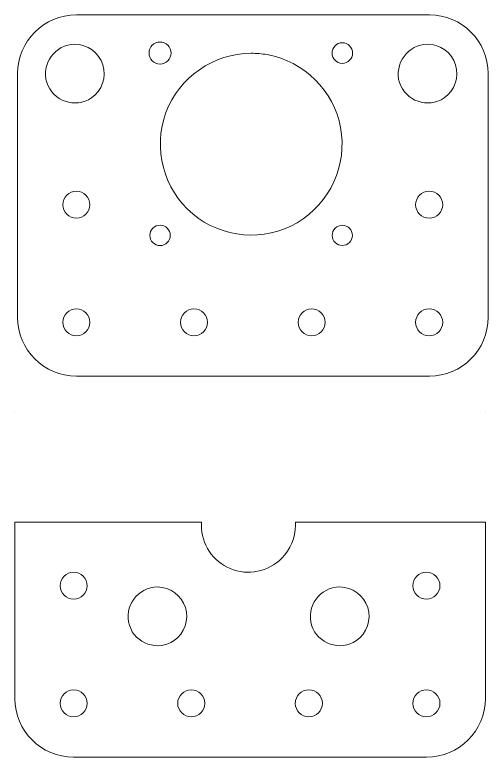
# Model space of a CAD drawing. Header units: inches. Extents: x 166 to 626, y -1144 to -80.
# Drawn here: x 397.7 to 625.9, y -928.4 to -570.6 of the extents above; entities that cross this region are included whole.
import ezdxf

# ---------------------------------------------------------------- set-up
doc = ezdxf.new("R2010")
doc.units = ezdxf.units.IN
doc.header["$MEASUREMENT"] = 0
doc.layers.add('Layer 1', color=7, linetype='Continuous')

# ---------------------------------------------------------------- blocks, each defined once
blk = doc.blocks.new('block 64')
at = {"layer": 'Layer 1', "lineweight": 0}
blk.add_lwpolyline([(624.58, -761.54), (624.58, -761.54)], dxfattribs=at)
blk = doc.blocks.new('block 65')
at = {"layer": 'Layer 1', "lineweight": 0}
blk.add_lwpolyline([(397.72, -761.54), (397.72, -761.54)], dxfattribs=at)
blk = doc.blocks.new('block 66')
at = {"layer": 'Layer 1', "lineweight": 0}
blk.add_open_spline([(596.7, -584.73), (587.28, -584.73), (580.34, -594.19), (583.19, -603.18), (586.01, -612.1), (597.02, -615.9), (604.73, -610.58), (609.81, -607.08), (612.08, -600.51), (610.22, -594.62), (608.38, -588.8), (602.81, -584.73), (596.7, -584.73), (596.7, -584.73), (596.7, -584.73), (596.7, -584.73)], degree=3, knots=[0, 0, 0, 0, 1, 1, 1, 2, 2, 2, 3, 3, 3, 4, 4, 4, 5, 5, 5, 5], dxfattribs=at)
blk = doc.blocks.new('block 67')
at = {"layer": 'Layer 1', "lineweight": 0}
blk.add_open_spline([(555.6, -584.01), (552.89, -584.01), (550.63, -586.27), (550.63, -588.98), (550.63, -591.69), (552.89, -593.95), (555.6, -593.95), (558.31, -593.95), (560.57, -591.69), (560.57, -588.98), (560.57, -586.27), (558.31, -584.01), (555.6, -584.01), (555.6, -584.01), (555.6, -584.01), (555.6, -584.01)], degree=3, knots=[0, 0, 0, 0, 1, 1, 1, 2, 2, 2, 3, 3, 3, 4, 4, 4, 5, 5, 5, 5], dxfattribs=at)
blk = doc.blocks.new('block 68')
at = {"layer": 'Layer 1', "lineweight": 0}
blk.add_open_spline([(467.73, -583.67), (464.83, -583.67), (462.42, -586.09), (462.42, -588.98), (462.42, -591.87), (464.83, -594.29), (467.73, -594.29), (470.62, -594.29), (473.04, -591.87), (473.04, -588.98), (473.04, -586.09), (470.62, -583.67), (467.73, -583.67), (467.73, -583.67), (467.73, -583.67), (467.73, -583.67)], degree=3, knots=[0, 0, 0, 0, 1, 1, 1, 2, 2, 2, 3, 3, 3, 4, 4, 4, 5, 5, 5, 5], dxfattribs=at)
blk = doc.blocks.new('block 69')
at = {"layer": 'Layer 1', "lineweight": 0}
blk.add_open_spline([(597.48, -712.25), (593.93, -712.25), (590.96, -715.21), (590.96, -718.77), (590.96, -722.32), (593.93, -725.29), (597.48, -725.29), (601.03, -725.29), (604, -722.32), (604, -718.77), (604, -715.22), (601.03, -712.25), (597.48, -712.25), (597.48, -712.25), (597.48, -712.25), (597.48, -712.25)], degree=3, knots=[0, 0, 0, 0, 1, 1, 1, 2, 2, 2, 3, 3, 3, 4, 4, 4, 5, 5, 5, 5], dxfattribs=at)
blk = doc.blocks.new('block 70')
at = {"layer": 'Layer 1', "lineweight": 0}
blk.add_open_spline([(427.4, -655.56), (423.85, -655.56), (420.88, -658.52), (420.88, -662.08), (420.88, -665.63), (423.85, -668.59), (427.4, -668.59), (430.95, -668.59), (433.92, -665.63), (433.92, -662.08), (433.92, -658.52), (430.95, -655.56), (427.4, -655.56), (427.4, -655.56), (427.4, -655.56), (427.4, -655.56)], degree=3, knots=[0, 0, 0, 0, 1, 1, 1, 2, 2, 2, 3, 3, 3, 4, 4, 4, 5, 5, 5, 5], dxfattribs=at)
blk = doc.blocks.new('block 71')
at = {"layer": 'Layer 1', "lineweight": 0}
blk.add_open_spline([(540.79, -712.25), (537.23, -712.25), (534.27, -715.21), (534.27, -718.77), (534.27, -722.32), (537.24, -725.29), (540.79, -725.29), (544.34, -725.29), (547.31, -722.32), (547.31, -718.77), (547.31, -715.22), (544.34, -712.25), (540.79, -712.25), (540.79, -712.25), (540.79, -712.25), (540.79, -712.25)], degree=3, knots=[0, 0, 0, 0, 1, 1, 1, 2, 2, 2, 3, 3, 3, 4, 4, 4, 5, 5, 5, 5], dxfattribs=at)
blk = doc.blocks.new('block 72')
at = {"layer": 'Layer 1', "lineweight": 0}
blk.add_open_spline([(625.91, -598.9), (625.91, -583.25), (613.22, -570.56), (597.57, -570.56)], degree=3, dxfattribs=at)
blk = doc.blocks.new('block 73')
at = {"layer": 'Layer 1', "lineweight": 0}
blk.add_lwpolyline([(597.57, -570.56), (427.4, -570.56)], dxfattribs=at)
blk = doc.blocks.new('block 74')
at = {"layer": 'Layer 1', "lineweight": 0}
blk.add_open_spline([(427.4, -570.56), (411.75, -570.56), (399.06, -583.25), (399.06, -598.9)], degree=3, dxfattribs=at)
blk = doc.blocks.new('block 75')
at = {"layer": 'Layer 1', "lineweight": 0}
blk.add_lwpolyline([(399.06, -598.9), (399.06, -716.36)], dxfattribs=at)
blk = doc.blocks.new('block 76')
at = {"layer": 'Layer 1', "lineweight": 0}
blk.add_open_spline([(399.06, -716.36), (399.06, -732.01), (411.75, -744.7), (427.4, -744.7)], degree=3, dxfattribs=at)
blk = doc.blocks.new('block 77')
at = {"layer": 'Layer 1', "lineweight": 0}
blk.add_lwpolyline([(427.4, -744.7), (597.57, -744.7)], dxfattribs=at)
blk = doc.blocks.new('block 78')
at = {"layer": 'Layer 1', "lineweight": 0}
blk.add_open_spline([(597.57, -744.7), (613.22, -744.7), (625.91, -732.01), (625.91, -716.36)], degree=3, dxfattribs=at)
blk = doc.blocks.new('block 79')
at = {"layer": 'Layer 1', "lineweight": 0}
blk.add_lwpolyline([(625.91, -716.36), (625.91, -598.9)], dxfattribs=at)
blk = doc.blocks.new('block 80')
at = {"layer": 'Layer 1', "lineweight": 0}
blk.add_open_spline([(484.09, -712.25), (480.54, -712.25), (477.58, -715.22), (477.58, -718.77), (477.58, -722.32), (480.54, -725.29), (484.09, -725.29), (487.65, -725.29), (490.61, -722.32), (490.61, -718.77), (490.61, -715.21), (487.65, -712.25), (484.09, -712.25), (484.09, -712.25), (484.09, -712.25), (484.09, -712.25)], degree=3, knots=[0, 0, 0, 0, 1, 1, 1, 2, 2, 2, 3, 3, 3, 4, 4, 4, 5, 5, 5, 5], dxfattribs=at)
blk = doc.blocks.new('block 81')
at = {"layer": 'Layer 1', "lineweight": 0}
blk.add_open_spline([(597.48, -655.56), (593.93, -655.56), (590.96, -658.52), (590.96, -662.08), (590.96, -665.63), (593.93, -668.59), (597.48, -668.59), (601.03, -668.59), (604, -665.63), (604, -662.08), (604, -658.52), (601.03, -655.56), (597.48, -655.56), (597.48, -655.56), (597.48, -655.56), (597.48, -655.56)], degree=3, knots=[0, 0, 0, 0, 1, 1, 1, 2, 2, 2, 3, 3, 3, 4, 4, 4, 5, 5, 5, 5], dxfattribs=at)
blk = doc.blocks.new('block 82')
at = {"layer": 'Layer 1', "lineweight": 0}
blk.add_open_spline([(427.4, -712.25), (423.85, -712.25), (420.88, -715.22), (420.88, -718.77), (420.88, -722.32), (423.85, -725.29), (427.4, -725.29), (430.95, -725.29), (433.92, -722.32), (433.92, -718.77), (433.92, -715.21), (430.96, -712.25), (427.4, -712.25), (427.4, -712.25), (427.4, -712.25), (427.4, -712.25)], degree=3, knots=[0, 0, 0, 0, 1, 1, 1, 2, 2, 2, 3, 3, 3, 4, 4, 4, 5, 5, 5, 5], dxfattribs=at)
blk = doc.blocks.new('block 83')
at = {"layer": 'Layer 1', "lineweight": 0}
blk.add_open_spline([(467.73, -671.93), (465.04, -671.93), (462.8, -674.17), (462.8, -676.85), (462.8, -679.54), (465.04, -681.78), (467.73, -681.78), (470.41, -681.78), (472.65, -679.54), (472.65, -676.85), (472.65, -674.17), (470.41, -671.93), (467.73, -671.93), (467.73, -671.93), (467.73, -671.93), (467.73, -671.93)], degree=3, knots=[0, 0, 0, 0, 1, 1, 1, 2, 2, 2, 3, 3, 3, 4, 4, 4, 5, 5, 5, 5], dxfattribs=at)
blk = doc.blocks.new('block 84')
at = {"layer": 'Layer 1', "lineweight": 0}
blk.add_open_spline([(555.6, -671.97), (552.94, -671.97), (550.72, -674.19), (550.72, -676.85), (550.72, -679.52), (552.94, -681.74), (555.6, -681.74), (558.26, -681.74), (560.48, -679.51), (560.48, -676.85), (560.48, -674.2), (558.26, -671.97), (555.6, -671.97), (555.6, -671.97), (555.6, -671.97), (555.6, -671.97)], degree=3, knots=[0, 0, 0, 0, 1, 1, 1, 2, 2, 2, 3, 3, 3, 4, 4, 4, 5, 5, 5, 5], dxfattribs=at)
blk = doc.blocks.new('block 85')
at = {"layer": 'Layer 1', "lineweight": 0}
blk.add_open_spline([(511.66, -589.07), (493.53, -589.07), (476.86, -600.65), (470.55, -617.64), (464.16, -634.84), (469.43, -654.7), (483.46, -666.49), (497.5, -678.3), (518.05, -680.05), (533.87, -670.74), (549.62, -661.47), (558.1, -642.89), (554.79, -624.92), (551.52, -607.19), (537.14, -592.9), (519.4, -589.75), (516.84, -589.29), (514.25, -589.07), (511.66, -589.07), (511.66, -589.07), (511.66, -589.07), (511.66, -589.07)], degree=3, knots=[0, 0, 0, 0, 1, 1, 1, 2, 2, 2, 3, 3, 3, 4, 4, 4, 5, 5, 5, 6, 6, 6, 7, 7, 7, 7], dxfattribs=at)
blk = doc.blocks.new('block 86')
at = {"layer": 'Layer 1', "lineweight": 0}
blk.add_open_spline([(426.62, -584.73), (417.2, -584.73), (410.26, -594.18), (413.11, -603.18), (415.93, -612.1), (426.94, -615.9), (434.66, -610.58), (439.73, -607.08), (442, -600.51), (440.14, -594.62), (438.3, -588.8), (432.73, -584.73), (426.62, -584.73), (426.62, -584.73), (426.62, -584.73), (426.62, -584.73)], degree=3, knots=[0, 0, 0, 0, 1, 1, 1, 2, 2, 2, 3, 3, 3, 4, 4, 4, 5, 5, 5, 5], dxfattribs=at)
blk = doc.blocks.new('block 901')
at = {"layer": 'Layer 1', "lineweight": 0}
blk.add_open_spline([(554.33, -846.35), (544.9, -846.35), (537.97, -855.8), (540.81, -864.8), (543.64, -873.72), (554.65, -877.51), (562.36, -872.2), (567.44, -868.7), (569.71, -862.13), (567.85, -856.24), (566, -850.42), (560.44, -846.35), (554.33, -846.35), (554.33, -846.35), (554.33, -846.35), (554.33, -846.35)], degree=3, knots=[0, 0, 0, 0, 1, 1, 1, 2, 2, 2, 3, 3, 3, 4, 4, 4, 5, 5, 5, 5], dxfattribs=at)
blk = doc.blocks.new('block 902')
at = {"layer": 'Layer 1', "lineweight": 0}
blk.add_open_spline([(596.15, -895.92), (592.59, -895.92), (589.63, -898.88), (589.63, -902.43), (589.63, -905.99), (592.59, -908.95), (596.15, -908.95), (599.7, -908.95), (602.67, -905.99), (602.67, -902.43), (602.67, -898.88), (599.7, -895.92), (596.15, -895.92), (596.15, -895.92), (596.15, -895.92), (596.15, -895.92)], degree=3, knots=[0, 0, 0, 0, 1, 1, 1, 2, 2, 2, 3, 3, 3, 4, 4, 4, 5, 5, 5, 5], dxfattribs=at)
blk = doc.blocks.new('block 903')
at = {"layer": 'Layer 1', "lineweight": 0}
blk.add_open_spline([(426.07, -839.22), (422.52, -839.22), (419.55, -842.19), (419.55, -845.74), (419.55, -849.3), (422.52, -852.26), (426.07, -852.26), (429.62, -852.26), (432.59, -849.29), (432.59, -845.74), (432.59, -842.19), (429.62, -839.22), (426.07, -839.22), (426.07, -839.22), (426.07, -839.22), (426.07, -839.22)], degree=3, knots=[0, 0, 0, 0, 1, 1, 1, 2, 2, 2, 3, 3, 3, 4, 4, 4, 5, 5, 5, 5], dxfattribs=at)
blk = doc.blocks.new('block 904')
at = {"layer": 'Layer 1', "lineweight": 0}
blk.add_open_spline([(539.45, -895.92), (535.9, -895.92), (532.93, -898.88), (532.93, -902.43), (532.93, -905.99), (535.9, -908.95), (539.45, -908.95), (543.01, -908.95), (545.97, -905.99), (545.97, -902.43), (545.97, -898.88), (543.01, -895.92), (539.45, -895.92), (539.45, -895.92), (539.45, -895.92), (539.45, -895.92)], degree=3, knots=[0, 0, 0, 0, 1, 1, 1, 2, 2, 2, 3, 3, 3, 4, 4, 4, 5, 5, 5, 5], dxfattribs=at)
blk = doc.blocks.new('block 905')
at = {"layer": 'Layer 1', "lineweight": 0}
blk.add_lwpolyline([(397.72, -815.04), (397.72, -900.02)], dxfattribs=at)
blk = doc.blocks.new('block 906')
at = {"layer": 'Layer 1', "lineweight": 0}
blk.add_open_spline([(397.72, -900.02), (397.72, -915.68), (410.41, -928.37), (426.07, -928.37)], degree=3, dxfattribs=at)
blk = doc.blocks.new('block 907')
at = {"layer": 'Layer 1', "lineweight": 0}
blk.add_lwpolyline([(426.07, -928.37), (596.23, -928.37)], dxfattribs=at)
blk = doc.blocks.new('block 908')
at = {"layer": 'Layer 1', "lineweight": 0}
blk.add_open_spline([(596.23, -928.37), (611.89, -928.37), (624.58, -915.68), (624.58, -900.02)], degree=3, dxfattribs=at)
blk = doc.blocks.new('block 909')
at = {"layer": 'Layer 1', "lineweight": 0}
blk.add_lwpolyline([(624.58, -900.02), (624.58, -815.04)], dxfattribs=at)
blk = doc.blocks.new('block 910')
at = {"layer": 'Layer 1', "lineweight": 0}
blk.add_open_spline([(482.76, -895.92), (479.21, -895.92), (476.24, -898.88), (476.24, -902.44), (476.24, -905.99), (479.21, -908.96), (482.76, -908.95), (486.31, -908.95), (489.28, -905.99), (489.28, -902.43), (489.28, -898.88), (486.31, -895.92), (482.76, -895.92), (482.76, -895.92), (482.76, -895.92), (482.76, -895.92)], degree=3, knots=[0, 0, 0, 0, 1, 1, 1, 2, 2, 2, 3, 3, 3, 4, 4, 4, 5, 5, 5, 5], dxfattribs=at)
blk = doc.blocks.new('block 911')
at = {"layer": 'Layer 1', "lineweight": 0}
blk.add_open_spline([(596.15, -839.22), (592.59, -839.22), (589.63, -842.19), (589.63, -845.74), (589.63, -849.29), (592.59, -852.26), (596.15, -852.26), (599.7, -852.26), (602.67, -849.3), (602.67, -845.74), (602.67, -842.19), (599.7, -839.22), (596.15, -839.22), (596.15, -839.22), (596.15, -839.22), (596.15, -839.22)], degree=3, knots=[0, 0, 0, 0, 1, 1, 1, 2, 2, 2, 3, 3, 3, 4, 4, 4, 5, 5, 5, 5], dxfattribs=at)
blk = doc.blocks.new('block 912')
at = {"layer": 'Layer 1', "lineweight": 0}
blk.add_open_spline([(426.07, -895.92), (422.52, -895.92), (419.55, -898.88), (419.55, -902.44), (419.55, -905.99), (422.52, -908.96), (426.07, -908.96), (429.62, -908.96), (432.59, -905.99), (432.59, -902.44), (432.59, -898.88), (429.62, -895.92), (426.07, -895.92), (426.07, -895.92), (426.07, -895.92), (426.07, -895.92)], degree=3, knots=[0, 0, 0, 0, 1, 1, 1, 2, 2, 2, 3, 3, 3, 4, 4, 4, 5, 5, 5, 5], dxfattribs=at)
blk = doc.blocks.new('block 913')
at = {"layer": 'Layer 1', "lineweight": 0}
blk.add_open_spline([(466.46, -846.35), (457.03, -846.35), (450.1, -855.8), (452.94, -864.8), (455.76, -873.72), (466.77, -877.52), (474.49, -872.2), (479.57, -868.7), (481.83, -862.13), (479.97, -856.24), (478.13, -850.42), (472.56, -846.35), (466.46, -846.35), (466.46, -846.35), (466.46, -846.35), (466.46, -846.35)], degree=3, knots=[0, 0, 0, 0, 1, 1, 1, 2, 2, 2, 3, 3, 3, 4, 4, 4, 5, 5, 5, 5], dxfattribs=at)
blk = doc.blocks.new('block 914')
at = {"layer": 'Layer 1', "lineweight": 0}
blk.add_open_spline([(487.65, -816.58), (487.65, -825.63), (493.22, -834.01), (501.56, -837.51), (510.01, -841.05), (520.02, -839.03), (526.46, -832.53), (530.63, -828.3), (533.01, -822.52), (533.01, -816.58)], degree=3, knots=[0, 0, 0, 0, 1, 1, 1, 2, 2, 2, 3, 3, 3, 3], dxfattribs=at)
blk = doc.blocks.new('block 900')
at = {"layer": 'Layer 1', "lineweight": 0}
for points in [[(397.72, -815.04), (487.65, -815.04)], [(487.65, -816.58), (487.65, -815.04)], [(533.01, -815.04), (624.58, -815.04)], [(533.01, -816.58), (533.01, -815.04)]]:
    blk.add_lwpolyline(points, dxfattribs=at)
at = {"layer": 'Layer 1'}
for name in ['block 905', 'block 909', 'block 914', 'block 903', 'block 911', 'block 913', 'block 901', 'block 912', 'block 910', 'block 904', 'block 902', 'block 906', 'block 908', 'block 907']:
    blk.add_blockref(name, (0, 0), dxfattribs=at)

msp = doc.modelspace()

# ---------------------------------------------------------------- block references
at = {"layer": 'Layer 1'}
for name in ['block 74', 'block 73', 'block 72', 'block 86', 'block 68', 'block 67', 'block 66', 'block 85', 'block 75', 'block 79', 'block 70', 'block 81', 'block 83', 'block 84', 'block 82', 'block 80', 'block 71', 'block 69', 'block 76', 'block 78', 'block 77', 'block 65', 'block 64', 'block 900']:
    msp.add_blockref(name, (0, 0), dxfattribs=at)

doc.saveas('drawing.dxf')
